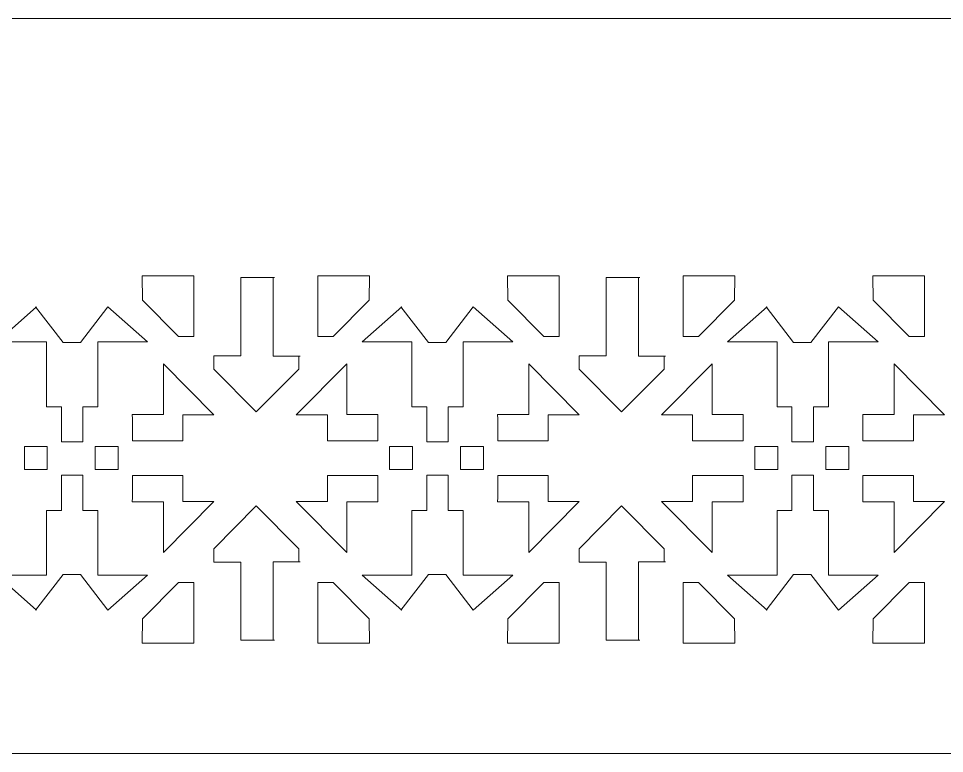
# Model space of a CAD drawing. Header units: millimetres. Extents: x -2078 to 426, y -513 to 2125.
# Drawn here: x -830.5 to -578.6, y 1924.8 to 2124.8 of the extents above; entities that cross this region are included whole.
import ezdxf

# ---------------------------------------------------------------- set-up
doc = ezdxf.new("R2010")
doc.units = ezdxf.units.MM
doc.header["$MEASUREMENT"] = 0
doc.layers.add('Katman 1', color=7, linetype='Continuous')

msp = doc.modelspace()

# ---------------------------------------------------------------- linework, layer by layer
at = {"layer": 'Katman 1', "color": 250, "lineweight": 20}
msp.add_lwpolyline([(-1117.7285, 1924.8347), (82.2715, 1924.8347), (82.2715, 2124.8347), (-1117.7285, 2124.8347), (-1117.7285, 1924.8347)], close=True, dxfattribs=at)
for points, knots in [([(-796.8099, 2048.2251), (-796.8099, 2048.2251), (-796.8835, 2054.8347), (-796.8835, 2054.8347), (-796.8835, 2054.8347), (-782.8286, 2054.8347), (-782.8286, 2054.8347), (-782.8286, 2054.8347), (-782.8286, 2038.2991), (-782.8286, 2038.2991), (-782.8286, 2038.2991), (-786.9913, 2038.2991), (-786.9913, 2038.2991), (-786.9913, 2038.2991), (-796.8099, 2048.2251), (-796.8099, 2048.2251)], [0, 0, 0, 0, 0.2, 0.2, 0.2, 0.4, 0.4, 0.4, 0.6, 0.6, 0.6, 0.8, 0.8, 0.8, 1, 1, 1, 1]), ([(-760.9251, 2054.333), (-760.9251, 2054.333), (-770.0764, 2054.333), (-770.0764, 2054.333), (-770.0764, 2054.333), (-770.0764, 2033.0753), (-770.0764, 2033.0753), (-770.0764, 2033.0753), (-777.3773, 2033.0753), (-777.3773, 2033.0753), (-777.3773, 2033.0753), (-777.3773, 2029.4342), (-777.3773, 2029.4342), (-777.3773, 2029.4342), (-765.8411, 2017.7718), (-765.8411, 2017.7718), (-765.8411, 2017.7718), (-754.3053, 2029.4342), (-754.3053, 2029.4342), (-754.3053, 2029.4342), (-754.3053, 2032.9769), (-754.3053, 2032.9769)], [0, 0, 0, 0, 0.14285714, 0.14285714, 0.14285714, 0.28571429, 0.28571429, 0.28571429, 0.42857143, 0.42857143, 0.42857143, 0.57142857, 0.57142857, 0.57142857, 0.71428571, 0.71428571, 0.71428571, 0.85714286, 0.85714286, 0.85714286, 1, 1, 1, 1]), ([(-761.2127, 2054.333), (-761.2127, 2054.333), (-761.2127, 2032.9769), (-761.2127, 2032.9769), (-761.2127, 2032.9769), (-753.941, 2032.9769), (-753.941, 2032.9769)], [0, 0, 0, 0, 0.5, 0.5, 0.5, 1, 1, 1, 1]), ([(-735.1271, 2048.2251), (-735.1271, 2048.2251), (-735.0535, 2054.8347), (-735.0535, 2054.8347), (-735.0535, 2054.8347), (-749.1084, 2054.8347), (-749.1084, 2054.8347), (-749.1084, 2054.8347), (-749.1084, 2038.2991), (-749.1084, 2038.2991), (-749.1084, 2038.2991), (-744.9457, 2038.2991), (-744.9457, 2038.2991), (-744.9457, 2038.2991), (-735.1271, 2048.2251), (-735.1271, 2048.2251)], [0, 0, 0, 0, 0.2, 0.2, 0.2, 0.4, 0.4, 0.4, 0.6, 0.6, 0.6, 0.8, 0.8, 0.8, 1, 1, 1, 1]), ([(-697.4331, 2048.2251), (-697.4331, 2048.2251), (-697.5067, 2054.8347), (-697.5067, 2054.8347), (-697.5067, 2054.8347), (-683.4519, 2054.8347), (-683.4519, 2054.8347), (-683.4519, 2054.8347), (-683.4519, 2038.2991), (-683.4519, 2038.2991), (-683.4519, 2038.2991), (-687.6145, 2038.2991), (-687.6145, 2038.2991), (-687.6145, 2038.2991), (-697.4331, 2048.2251), (-697.4331, 2048.2251)], [0, 0, 0, 0, 0.2, 0.2, 0.2, 0.4, 0.4, 0.4, 0.6, 0.6, 0.6, 0.8, 0.8, 0.8, 1, 1, 1, 1]), ([(-661.5483, 2054.333), (-661.5483, 2054.333), (-670.6996, 2054.333), (-670.6996, 2054.333), (-670.6996, 2054.333), (-670.6996, 2033.0753), (-670.6996, 2033.0753), (-670.6996, 2033.0753), (-678.0005, 2033.0753), (-678.0005, 2033.0753), (-678.0005, 2033.0753), (-678.0005, 2029.4342), (-678.0005, 2029.4342), (-678.0005, 2029.4342), (-666.4643, 2017.7718), (-666.4643, 2017.7718), (-666.4643, 2017.7718), (-654.9285, 2029.4342), (-654.9285, 2029.4342), (-654.9285, 2029.4342), (-654.9285, 2032.9769), (-654.9285, 2032.9769)], [0, 0, 0, 0, 0.14285714, 0.14285714, 0.14285714, 0.28571429, 0.28571429, 0.28571429, 0.42857143, 0.42857143, 0.42857143, 0.57142857, 0.57142857, 0.57142857, 0.71428571, 0.71428571, 0.71428571, 0.85714286, 0.85714286, 0.85714286, 1, 1, 1, 1]), ([(-661.8359, 2054.333), (-661.8359, 2054.333), (-661.8359, 2032.9769), (-661.8359, 2032.9769), (-661.8359, 2032.9769), (-654.5642, 2032.9769), (-654.5642, 2032.9769)], [0, 0, 0, 0, 0.5, 0.5, 0.5, 1, 1, 1, 1]), ([(-635.7504, 2048.2251), (-635.7504, 2048.2251), (-635.6768, 2054.8347), (-635.6768, 2054.8347), (-635.6768, 2054.8347), (-649.7316, 2054.8347), (-649.7316, 2054.8347), (-649.7316, 2054.8347), (-649.7316, 2038.2991), (-649.7316, 2038.2991), (-649.7316, 2038.2991), (-645.569, 2038.2991), (-645.569, 2038.2991), (-645.569, 2038.2991), (-635.7504, 2048.2251), (-635.7504, 2048.2251)], [0, 0, 0, 0, 0.2, 0.2, 0.2, 0.4, 0.4, 0.4, 0.6, 0.6, 0.6, 0.8, 0.8, 0.8, 1, 1, 1, 1]), ([(-598.0563, 2048.2251), (-598.0563, 2048.2251), (-598.1299, 2054.8347), (-598.1299, 2054.8347), (-598.1299, 2054.8347), (-584.0751, 2054.8347), (-584.0751, 2054.8347), (-584.0751, 2054.8347), (-584.0751, 2038.2991), (-584.0751, 2038.2991), (-584.0751, 2038.2991), (-588.2377, 2038.2991), (-588.2377, 2038.2991), (-588.2377, 2038.2991), (-598.0563, 2048.2251), (-598.0563, 2048.2251)], [0, 0, 0, 0, 0.2, 0.2, 0.2, 0.4, 0.4, 0.4, 0.6, 0.6, 0.6, 0.8, 0.8, 0.8, 1, 1, 1, 1]), ([(-812.9952, 2009.6099), (-812.9952, 2009.6099), (-818.8602, 2009.6099), (-818.8602, 2009.6099), (-818.8602, 2009.6099), (-818.8602, 2019.1993), (-818.8602, 2019.1993), (-818.8602, 2019.1993), (-822.9004, 2019.1993), (-822.9004, 2019.1993), (-822.9004, 2019.1993), (-822.9004, 2036.8154), (-822.9004, 2036.8154), (-822.9004, 2036.8154), (-836.4418, 2036.8154), (-836.4418, 2036.8154), (-836.4418, 2036.8154), (-825.6222, 2046.4025), (-825.6222, 2046.4025)], [0, 0, 0, 0, 0.16666667, 0.16666667, 0.16666667, 0.33333333, 0.33333333, 0.33333333, 0.5, 0.5, 0.5, 0.66666667, 0.66666667, 0.66666667, 0.83333333, 0.83333333, 0.83333333, 1, 1, 1, 1]), ([(-806.2332, 2046.4025), (-806.2332, 2046.4025), (-813.6978, 2036.6911), (-813.6978, 2036.6911), (-813.6978, 2036.6911), (-818.4075, 2036.6911), (-818.4075, 2036.6911)], [0, 0, 0, 0, 0.5, 0.5, 0.5, 1, 1, 1, 1]), ([(-806.2332, 2046.4025), (-806.2332, 2046.4025), (-795.414, 2036.8154), (-795.414, 2036.8154), (-795.414, 2036.8154), (-808.9555, 2036.8154), (-808.9555, 2036.8154), (-808.9555, 2036.8154), (-808.9555, 2019.1993), (-808.9555, 2019.1993), (-808.9555, 2019.1993), (-812.9952, 2019.1993), (-812.9952, 2019.1993), (-812.9952, 2019.1993), (-812.9952, 2009.6099), (-812.9952, 2009.6099)], [0, 0, 0, 0, 0.2, 0.2, 0.2, 0.4, 0.4, 0.4, 0.6, 0.6, 0.6, 0.8, 0.8, 0.8, 1, 1, 1, 1]), ([(-713.6184, 2009.6099), (-713.6184, 2009.6099), (-719.4835, 2009.6099), (-719.4835, 2009.6099), (-719.4835, 2009.6099), (-719.4835, 2019.1993), (-719.4835, 2019.1993), (-719.4835, 2019.1993), (-723.5236, 2019.1993), (-723.5236, 2019.1993), (-723.5236, 2019.1993), (-723.5236, 2036.8154), (-723.5236, 2036.8154), (-723.5236, 2036.8154), (-737.0651, 2036.8154), (-737.0651, 2036.8154), (-737.0651, 2036.8154), (-726.2454, 2046.4025), (-726.2454, 2046.4025)], [0, 0, 0, 0, 0.16666667, 0.16666667, 0.16666667, 0.33333333, 0.33333333, 0.33333333, 0.5, 0.5, 0.5, 0.66666667, 0.66666667, 0.66666667, 0.83333333, 0.83333333, 0.83333333, 1, 1, 1, 1]), ([(-706.8564, 2046.4025), (-706.8564, 2046.4025), (-714.321, 2036.6911), (-714.321, 2036.6911), (-714.321, 2036.6911), (-719.0307, 2036.6911), (-719.0307, 2036.6911)], [0, 0, 0, 0, 0.5, 0.5, 0.5, 1, 1, 1, 1]), ([(-706.8564, 2046.4025), (-706.8564, 2046.4025), (-696.0372, 2036.8154), (-696.0372, 2036.8154), (-696.0372, 2036.8154), (-709.5787, 2036.8154), (-709.5787, 2036.8154), (-709.5787, 2036.8154), (-709.5787, 2019.1993), (-709.5787, 2019.1993), (-709.5787, 2019.1993), (-713.6184, 2019.1993), (-713.6184, 2019.1993), (-713.6184, 2019.1993), (-713.6184, 2009.6099), (-713.6184, 2009.6099)], [0, 0, 0, 0, 0.2, 0.2, 0.2, 0.4, 0.4, 0.4, 0.6, 0.6, 0.6, 0.8, 0.8, 0.8, 1, 1, 1, 1]), ([(-614.2417, 2009.6099), (-614.2417, 2009.6099), (-620.1067, 2009.6099), (-620.1067, 2009.6099), (-620.1067, 2009.6099), (-620.1067, 2019.1993), (-620.1067, 2019.1993), (-620.1067, 2019.1993), (-624.1468, 2019.1993), (-624.1468, 2019.1993), (-624.1468, 2019.1993), (-624.1468, 2036.8154), (-624.1468, 2036.8154), (-624.1468, 2036.8154), (-637.6883, 2036.8154), (-637.6883, 2036.8154), (-637.6883, 2036.8154), (-626.8687, 2046.4025), (-626.8687, 2046.4025)], [0, 0, 0, 0, 0.16666667, 0.16666667, 0.16666667, 0.33333333, 0.33333333, 0.33333333, 0.5, 0.5, 0.5, 0.66666667, 0.66666667, 0.66666667, 0.83333333, 0.83333333, 0.83333333, 1, 1, 1, 1]), ([(-607.4796, 2046.4025), (-607.4796, 2046.4025), (-614.9443, 2036.6911), (-614.9443, 2036.6911), (-614.9443, 2036.6911), (-619.6539, 2036.6911), (-619.6539, 2036.6911)], [0, 0, 0, 0, 0.5, 0.5, 0.5, 1, 1, 1, 1]), ([(-607.4796, 2046.4025), (-607.4796, 2046.4025), (-596.6604, 2036.8154), (-596.6604, 2036.8154), (-596.6604, 2036.8154), (-610.2019, 2036.8154), (-610.2019, 2036.8154), (-610.2019, 2036.8154), (-610.2019, 2019.1993), (-610.2019, 2019.1993), (-610.2019, 2019.1993), (-614.2417, 2019.1993), (-614.2417, 2019.1993), (-614.2417, 2019.1993), (-614.2417, 2009.6099), (-614.2417, 2009.6099)], [0, 0, 0, 0, 0.2, 0.2, 0.2, 0.4, 0.4, 0.4, 0.6, 0.6, 0.6, 0.8, 0.8, 0.8, 1, 1, 1, 1]), ([(-799.5573, 2015.9351), (-799.5573, 2015.9351), (-799.5982, 2017.1086), (-799.5982, 2017.1086), (-799.5982, 2017.1086), (-791.105, 2017.1086), (-791.105, 2017.1086), (-791.105, 2017.1086), (-791.105, 2030.8853), (-791.105, 2030.8853), (-791.105, 2030.8853), (-777.3773, 2017.007), (-777.3773, 2017.007), (-777.3773, 2017.007), (-785.8251, 2017.007), (-785.8251, 2017.007), (-785.8251, 2017.007), (-785.8251, 2009.9247), (-785.8251, 2009.9247), (-785.8251, 2009.9247), (-799.5573, 2009.9247), (-799.5573, 2009.9247), (-799.5573, 2009.9247), (-799.5573, 2015.9351), (-799.5573, 2015.9351)], [0, 0, 0, 0, 0.125, 0.125, 0.125, 0.25, 0.25, 0.25, 0.375, 0.375, 0.375, 0.5, 0.5, 0.5, 0.625, 0.625, 0.625, 0.75, 0.75, 0.75, 0.875, 0.875, 0.875, 1, 1, 1, 1]), ([(-732.7835, 2015.9351), (-732.7835, 2015.9351), (-732.7427, 2017.1086), (-732.7427, 2017.1086), (-732.7427, 2017.1086), (-741.2358, 2017.1086), (-741.2358, 2017.1086), (-741.2358, 2017.1086), (-741.2358, 2030.8853), (-741.2358, 2030.8853), (-741.2358, 2030.8853), (-754.9635, 2017.007), (-754.9635, 2017.007), (-754.9635, 2017.007), (-746.5157, 2017.007), (-746.5157, 2017.007), (-746.5157, 2017.007), (-746.5157, 2009.9247), (-746.5157, 2009.9247), (-746.5157, 2009.9247), (-732.7835, 2009.9247), (-732.7835, 2009.9247), (-732.7835, 2009.9247), (-732.7835, 2015.9351), (-732.7835, 2015.9351)], [0, 0, 0, 0, 0.125, 0.125, 0.125, 0.25, 0.25, 0.25, 0.375, 0.375, 0.375, 0.5, 0.5, 0.5, 0.625, 0.625, 0.625, 0.75, 0.75, 0.75, 0.875, 0.875, 0.875, 1, 1, 1, 1]), ([(-700.1806, 2015.9351), (-700.1806, 2015.9351), (-700.2214, 2017.1086), (-700.2214, 2017.1086), (-700.2214, 2017.1086), (-691.7283, 2017.1086), (-691.7283, 2017.1086), (-691.7283, 2017.1086), (-691.7283, 2030.8853), (-691.7283, 2030.8853), (-691.7283, 2030.8853), (-678.0006, 2017.007), (-678.0006, 2017.007), (-678.0006, 2017.007), (-686.4484, 2017.007), (-686.4484, 2017.007), (-686.4484, 2017.007), (-686.4484, 2009.9247), (-686.4484, 2009.9247), (-686.4484, 2009.9247), (-700.1806, 2009.9247), (-700.1806, 2009.9247), (-700.1806, 2009.9247), (-700.1806, 2015.9351), (-700.1806, 2015.9351)], [0, 0, 0, 0, 0.125, 0.125, 0.125, 0.25, 0.25, 0.25, 0.375, 0.375, 0.375, 0.5, 0.5, 0.5, 0.625, 0.625, 0.625, 0.75, 0.75, 0.75, 0.875, 0.875, 0.875, 1, 1, 1, 1]), ([(-633.4067, 2015.9351), (-633.4067, 2015.9351), (-633.366, 2017.1086), (-633.366, 2017.1086), (-633.366, 2017.1086), (-641.8591, 2017.1086), (-641.8591, 2017.1086), (-641.8591, 2017.1086), (-641.8591, 2030.8853), (-641.8591, 2030.8853), (-641.8591, 2030.8853), (-655.5867, 2017.007), (-655.5867, 2017.007), (-655.5867, 2017.007), (-647.139, 2017.007), (-647.139, 2017.007), (-647.139, 2017.007), (-647.139, 2009.9247), (-647.139, 2009.9247), (-647.139, 2009.9247), (-633.4067, 2009.9247), (-633.4067, 2009.9247), (-633.4067, 2009.9247), (-633.4067, 2015.9351), (-633.4067, 2015.9351)], [0, 0, 0, 0, 0.125, 0.125, 0.125, 0.25, 0.25, 0.25, 0.375, 0.375, 0.375, 0.5, 0.5, 0.5, 0.625, 0.625, 0.625, 0.75, 0.75, 0.75, 0.875, 0.875, 0.875, 1, 1, 1, 1]), ([(-600.8038, 2015.9351), (-600.8038, 2015.9351), (-600.8446, 2017.1086), (-600.8446, 2017.1086), (-600.8446, 2017.1086), (-592.3515, 2017.1086), (-592.3515, 2017.1086), (-592.3515, 2017.1086), (-592.3515, 2030.8853), (-592.3515, 2030.8853), (-592.3515, 2030.8853), (-578.6238, 2017.007), (-578.6238, 2017.007), (-578.6238, 2017.007), (-587.0716, 2017.007), (-587.0716, 2017.007), (-587.0716, 2017.007), (-587.0716, 2009.9247), (-587.0716, 2009.9247), (-587.0716, 2009.9247), (-600.8038, 2009.9247), (-600.8038, 2009.9247), (-600.8038, 2009.9247), (-600.8038, 2015.9351), (-600.8038, 2015.9351)], [0, 0, 0, 0, 0.125, 0.125, 0.125, 0.25, 0.25, 0.25, 0.375, 0.375, 0.375, 0.5, 0.5, 0.5, 0.625, 0.625, 0.625, 0.75, 0.75, 0.75, 0.875, 0.875, 0.875, 1, 1, 1, 1]), ([(-822.729, 2002.0863), (-822.729, 2002.0863), (-822.729, 2008.3747), (-822.729, 2008.3747), (-822.729, 2008.3747), (-828.9494, 2008.3747), (-828.9494, 2008.3747), (-828.9494, 2008.3747), (-828.9494, 2002.0863), (-828.9494, 2002.0863), (-828.9494, 2002.0863), (-822.729, 2002.0863), (-822.729, 2002.0863)], [0, 0, 0, 0, 0.25, 0.25, 0.25, 0.5, 0.5, 0.5, 0.75, 0.75, 0.75, 1, 1, 1, 1]), ([(-803.4346, 2002.0863), (-803.4346, 2002.0863), (-803.4346, 2008.3747), (-803.4346, 2008.3747), (-803.4346, 2008.3747), (-809.655, 2008.3747), (-809.655, 2008.3747), (-809.655, 2008.3747), (-809.655, 2002.0863), (-809.655, 2002.0863), (-809.655, 2002.0863), (-803.4346, 2002.0863), (-803.4346, 2002.0863)], [0, 0, 0, 0, 0.25, 0.25, 0.25, 0.5, 0.5, 0.5, 0.75, 0.75, 0.75, 1, 1, 1, 1]), ([(-723.3522, 2002.0863), (-723.3522, 2002.0863), (-723.3522, 2008.3747), (-723.3522, 2008.3747), (-723.3522, 2008.3747), (-729.5726, 2008.3747), (-729.5726, 2008.3747), (-729.5726, 2008.3747), (-729.5726, 2002.0863), (-729.5726, 2002.0863), (-729.5726, 2002.0863), (-723.3522, 2002.0863), (-723.3522, 2002.0863)], [0, 0, 0, 0, 0.25, 0.25, 0.25, 0.5, 0.5, 0.5, 0.75, 0.75, 0.75, 1, 1, 1, 1]), ([(-704.0578, 2002.0863), (-704.0578, 2002.0863), (-704.0578, 2008.3747), (-704.0578, 2008.3747), (-704.0578, 2008.3747), (-710.2782, 2008.3747), (-710.2782, 2008.3747), (-710.2782, 2008.3747), (-710.2782, 2002.0863), (-710.2782, 2002.0863), (-710.2782, 2002.0863), (-704.0578, 2002.0863), (-704.0578, 2002.0863)], [0, 0, 0, 0, 0.25, 0.25, 0.25, 0.5, 0.5, 0.5, 0.75, 0.75, 0.75, 1, 1, 1, 1]), ([(-623.9754, 2002.0863), (-623.9754, 2002.0863), (-623.9754, 2008.3747), (-623.9754, 2008.3747), (-623.9754, 2008.3747), (-630.1958, 2008.3747), (-630.1958, 2008.3747), (-630.1958, 2008.3747), (-630.1958, 2002.0863), (-630.1958, 2002.0863), (-630.1958, 2002.0863), (-623.9754, 2002.0863), (-623.9754, 2002.0863)], [0, 0, 0, 0, 0.25, 0.25, 0.25, 0.5, 0.5, 0.5, 0.75, 0.75, 0.75, 1, 1, 1, 1]), ([(-604.6811, 2002.0863), (-604.6811, 2002.0863), (-604.6811, 2008.3747), (-604.6811, 2008.3747), (-604.6811, 2008.3747), (-610.9015, 2008.3747), (-610.9015, 2008.3747), (-610.9015, 2008.3747), (-610.9015, 2002.0863), (-610.9015, 2002.0863), (-610.9015, 2002.0863), (-604.6811, 2002.0863), (-604.6811, 2002.0863)], [0, 0, 0, 0, 0.25, 0.25, 0.25, 0.5, 0.5, 0.5, 0.75, 0.75, 0.75, 1, 1, 1, 1]), ([(-812.9952, 2000.5875), (-812.9952, 2000.5875), (-818.8602, 2000.5875), (-818.8602, 2000.5875), (-818.8602, 2000.5875), (-818.8602, 1990.9982), (-818.8602, 1990.9982), (-818.8602, 1990.9982), (-822.9004, 1990.9982), (-822.9004, 1990.9982), (-822.9004, 1990.9982), (-822.9004, 1973.3821), (-822.9004, 1973.3821), (-822.9004, 1973.3821), (-836.4418, 1973.3821), (-836.4418, 1973.3821), (-836.4418, 1973.3821), (-825.6222, 1963.795), (-825.6222, 1963.795)], [0, 0, 0, 0, 0.16666667, 0.16666667, 0.16666667, 0.33333333, 0.33333333, 0.33333333, 0.5, 0.5, 0.5, 0.66666667, 0.66666667, 0.66666667, 0.83333333, 0.83333333, 0.83333333, 1, 1, 1, 1]), ([(-806.2332, 1963.795), (-806.2332, 1963.795), (-795.414, 1973.3821), (-795.414, 1973.3821), (-795.414, 1973.3821), (-808.9555, 1973.3821), (-808.9555, 1973.3821), (-808.9555, 1973.3821), (-808.9555, 1990.9982), (-808.9555, 1990.9982), (-808.9555, 1990.9982), (-812.9952, 1990.9982), (-812.9952, 1990.9982), (-812.9952, 1990.9982), (-812.9952, 2000.5875), (-812.9952, 2000.5875)], [0, 0, 0, 0, 0.2, 0.2, 0.2, 0.4, 0.4, 0.4, 0.6, 0.6, 0.6, 0.8, 0.8, 0.8, 1, 1, 1, 1]), ([(-799.5573, 1994.4828), (-799.5573, 1994.4828), (-799.5982, 1993.3093), (-799.5982, 1993.3093), (-799.5982, 1993.3093), (-791.105, 1993.3093), (-791.105, 1993.3093), (-791.105, 1993.3093), (-791.105, 1979.5326), (-791.105, 1979.5326), (-791.105, 1979.5326), (-777.3773, 1993.4109), (-777.3773, 1993.4109), (-777.3773, 1993.4109), (-785.8251, 1993.4109), (-785.8251, 1993.4109), (-785.8251, 1993.4109), (-785.8251, 2000.4932), (-785.8251, 2000.4932), (-785.8251, 2000.4932), (-799.5573, 2000.4932), (-799.5573, 2000.4932), (-799.5573, 2000.4932), (-799.5573, 1994.4828), (-799.5573, 1994.4828)], [0, 0, 0, 0, 0.125, 0.125, 0.125, 0.25, 0.25, 0.25, 0.375, 0.375, 0.375, 0.5, 0.5, 0.5, 0.625, 0.625, 0.625, 0.75, 0.75, 0.75, 0.875, 0.875, 0.875, 1, 1, 1, 1]), ([(-732.7835, 1994.4828), (-732.7835, 1994.4828), (-732.7427, 1993.3093), (-732.7427, 1993.3093), (-732.7427, 1993.3093), (-741.2358, 1993.3093), (-741.2358, 1993.3093), (-741.2358, 1993.3093), (-741.2358, 1979.5326), (-741.2358, 1979.5326), (-741.2358, 1979.5326), (-754.9635, 1993.4109), (-754.9635, 1993.4109), (-754.9635, 1993.4109), (-746.5157, 1993.4109), (-746.5157, 1993.4109), (-746.5157, 1993.4109), (-746.5157, 2000.4932), (-746.5157, 2000.4932), (-746.5157, 2000.4932), (-732.7835, 2000.4932), (-732.7835, 2000.4932), (-732.7835, 2000.4932), (-732.7835, 1994.4828), (-732.7835, 1994.4828)], [0, 0, 0, 0, 0.125, 0.125, 0.125, 0.25, 0.25, 0.25, 0.375, 0.375, 0.375, 0.5, 0.5, 0.5, 0.625, 0.625, 0.625, 0.75, 0.75, 0.75, 0.875, 0.875, 0.875, 1, 1, 1, 1]), ([(-713.6184, 2000.5875), (-713.6184, 2000.5875), (-719.4835, 2000.5875), (-719.4835, 2000.5875), (-719.4835, 2000.5875), (-719.4835, 1990.9982), (-719.4835, 1990.9982), (-719.4835, 1990.9982), (-723.5236, 1990.9982), (-723.5236, 1990.9982), (-723.5236, 1990.9982), (-723.5236, 1973.3821), (-723.5236, 1973.3821), (-723.5236, 1973.3821), (-737.0651, 1973.3821), (-737.0651, 1973.3821), (-737.0651, 1973.3821), (-726.2454, 1963.795), (-726.2454, 1963.795)], [0, 0, 0, 0, 0.16666667, 0.16666667, 0.16666667, 0.33333333, 0.33333333, 0.33333333, 0.5, 0.5, 0.5, 0.66666667, 0.66666667, 0.66666667, 0.83333333, 0.83333333, 0.83333333, 1, 1, 1, 1]), ([(-706.8564, 1963.795), (-706.8564, 1963.795), (-696.0372, 1973.3821), (-696.0372, 1973.3821), (-696.0372, 1973.3821), (-709.5787, 1973.3821), (-709.5787, 1973.3821), (-709.5787, 1973.3821), (-709.5787, 1990.9982), (-709.5787, 1990.9982), (-709.5787, 1990.9982), (-713.6184, 1990.9982), (-713.6184, 1990.9982), (-713.6184, 1990.9982), (-713.6184, 2000.5875), (-713.6184, 2000.5875)], [0, 0, 0, 0, 0.2, 0.2, 0.2, 0.4, 0.4, 0.4, 0.6, 0.6, 0.6, 0.8, 0.8, 0.8, 1, 1, 1, 1]), ([(-700.1806, 1994.4828), (-700.1806, 1994.4828), (-700.2214, 1993.3093), (-700.2214, 1993.3093), (-700.2214, 1993.3093), (-691.7283, 1993.3093), (-691.7283, 1993.3093), (-691.7283, 1993.3093), (-691.7283, 1979.5326), (-691.7283, 1979.5326), (-691.7283, 1979.5326), (-678.0006, 1993.4109), (-678.0006, 1993.4109), (-678.0006, 1993.4109), (-686.4484, 1993.4109), (-686.4484, 1993.4109), (-686.4484, 1993.4109), (-686.4484, 2000.4932), (-686.4484, 2000.4932), (-686.4484, 2000.4932), (-700.1806, 2000.4932), (-700.1806, 2000.4932), (-700.1806, 2000.4932), (-700.1806, 1994.4828), (-700.1806, 1994.4828)], [0, 0, 0, 0, 0.125, 0.125, 0.125, 0.25, 0.25, 0.25, 0.375, 0.375, 0.375, 0.5, 0.5, 0.5, 0.625, 0.625, 0.625, 0.75, 0.75, 0.75, 0.875, 0.875, 0.875, 1, 1, 1, 1]), ([(-633.4067, 1994.4828), (-633.4067, 1994.4828), (-633.366, 1993.3093), (-633.366, 1993.3093), (-633.366, 1993.3093), (-641.8591, 1993.3093), (-641.8591, 1993.3093), (-641.8591, 1993.3093), (-641.8591, 1979.5326), (-641.8591, 1979.5326), (-641.8591, 1979.5326), (-655.5867, 1993.4109), (-655.5867, 1993.4109), (-655.5867, 1993.4109), (-647.139, 1993.4109), (-647.139, 1993.4109), (-647.139, 1993.4109), (-647.139, 2000.4932), (-647.139, 2000.4932), (-647.139, 2000.4932), (-633.4067, 2000.4932), (-633.4067, 2000.4932), (-633.4067, 2000.4932), (-633.4067, 1994.4828), (-633.4067, 1994.4828)], [0, 0, 0, 0, 0.125, 0.125, 0.125, 0.25, 0.25, 0.25, 0.375, 0.375, 0.375, 0.5, 0.5, 0.5, 0.625, 0.625, 0.625, 0.75, 0.75, 0.75, 0.875, 0.875, 0.875, 1, 1, 1, 1]), ([(-614.2417, 2000.5875), (-614.2417, 2000.5875), (-620.1067, 2000.5875), (-620.1067, 2000.5875), (-620.1067, 2000.5875), (-620.1067, 1990.9982), (-620.1067, 1990.9982), (-620.1067, 1990.9982), (-624.1468, 1990.9982), (-624.1468, 1990.9982), (-624.1468, 1990.9982), (-624.1468, 1973.3821), (-624.1468, 1973.3821), (-624.1468, 1973.3821), (-637.6883, 1973.3821), (-637.6883, 1973.3821), (-637.6883, 1973.3821), (-626.8687, 1963.795), (-626.8687, 1963.795)], [0, 0, 0, 0, 0.16666667, 0.16666667, 0.16666667, 0.33333333, 0.33333333, 0.33333333, 0.5, 0.5, 0.5, 0.66666667, 0.66666667, 0.66666667, 0.83333333, 0.83333333, 0.83333333, 1, 1, 1, 1]), ([(-607.4796, 1963.795), (-607.4796, 1963.795), (-596.6604, 1973.3821), (-596.6604, 1973.3821), (-596.6604, 1973.3821), (-610.2019, 1973.3821), (-610.2019, 1973.3821), (-610.2019, 1973.3821), (-610.2019, 1990.9982), (-610.2019, 1990.9982), (-610.2019, 1990.9982), (-614.2417, 1990.9982), (-614.2417, 1990.9982), (-614.2417, 1990.9982), (-614.2417, 2000.5875), (-614.2417, 2000.5875)], [0, 0, 0, 0, 0.2, 0.2, 0.2, 0.4, 0.4, 0.4, 0.6, 0.6, 0.6, 0.8, 0.8, 0.8, 1, 1, 1, 1]), ([(-600.8038, 1994.4828), (-600.8038, 1994.4828), (-600.8446, 1993.3093), (-600.8446, 1993.3093), (-600.8446, 1993.3093), (-592.3515, 1993.3093), (-592.3515, 1993.3093), (-592.3515, 1993.3093), (-592.3515, 1979.5326), (-592.3515, 1979.5326), (-592.3515, 1979.5326), (-578.6238, 1993.4109), (-578.6238, 1993.4109), (-578.6238, 1993.4109), (-587.0716, 1993.4109), (-587.0716, 1993.4109), (-587.0716, 1993.4109), (-587.0716, 2000.4932), (-587.0716, 2000.4932), (-587.0716, 2000.4932), (-600.8038, 2000.4932), (-600.8038, 2000.4932), (-600.8038, 2000.4932), (-600.8038, 1994.4828), (-600.8038, 1994.4828)], [0, 0, 0, 0, 0.125, 0.125, 0.125, 0.25, 0.25, 0.25, 0.375, 0.375, 0.375, 0.5, 0.5, 0.5, 0.625, 0.625, 0.625, 0.75, 0.75, 0.75, 0.875, 0.875, 0.875, 1, 1, 1, 1]), ([(-760.9251, 1955.6267), (-760.9251, 1955.6267), (-770.0764, 1955.6267), (-770.0764, 1955.6267), (-770.0764, 1955.6267), (-770.0764, 1976.8844), (-770.0764, 1976.8844), (-770.0764, 1976.8844), (-777.3773, 1976.8844), (-777.3773, 1976.8844), (-777.3773, 1976.8844), (-777.3773, 1980.5256), (-777.3773, 1980.5256), (-777.3773, 1980.5256), (-765.8411, 1992.188), (-765.8411, 1992.188), (-765.8411, 1992.188), (-754.3053, 1980.5256), (-754.3053, 1980.5256), (-754.3053, 1980.5256), (-754.3053, 1976.9828), (-754.3053, 1976.9828)], [0, 0, 0, 0, 0.14285714, 0.14285714, 0.14285714, 0.28571429, 0.28571429, 0.28571429, 0.42857143, 0.42857143, 0.42857143, 0.57142857, 0.57142857, 0.57142857, 0.71428571, 0.71428571, 0.71428571, 0.85714286, 0.85714286, 0.85714286, 1, 1, 1, 1]), ([(-661.5483, 1955.6267), (-661.5483, 1955.6267), (-670.6996, 1955.6267), (-670.6996, 1955.6267), (-670.6996, 1955.6267), (-670.6996, 1976.8844), (-670.6996, 1976.8844), (-670.6996, 1976.8844), (-678.0005, 1976.8844), (-678.0005, 1976.8844), (-678.0005, 1976.8844), (-678.0005, 1980.5256), (-678.0005, 1980.5256), (-678.0005, 1980.5256), (-666.4643, 1992.188), (-666.4643, 1992.188), (-666.4643, 1992.188), (-654.9285, 1980.5256), (-654.9285, 1980.5256), (-654.9285, 1980.5256), (-654.9285, 1976.9828), (-654.9285, 1976.9828)], [0, 0, 0, 0, 0.14285714, 0.14285714, 0.14285714, 0.28571429, 0.28571429, 0.28571429, 0.42857143, 0.42857143, 0.42857143, 0.57142857, 0.57142857, 0.57142857, 0.71428571, 0.71428571, 0.71428571, 0.85714286, 0.85714286, 0.85714286, 1, 1, 1, 1]), ([(-761.2127, 1955.6267), (-761.2127, 1955.6267), (-761.2127, 1976.9828), (-761.2127, 1976.9828), (-761.2127, 1976.9828), (-753.941, 1976.9828), (-753.941, 1976.9828)], [0, 0, 0, 0, 0.5, 0.5, 0.5, 1, 1, 1, 1]), ([(-661.8359, 1955.6267), (-661.8359, 1955.6267), (-661.8359, 1976.9828), (-661.8359, 1976.9828), (-661.8359, 1976.9828), (-654.5642, 1976.9828), (-654.5642, 1976.9828)], [0, 0, 0, 0, 0.5, 0.5, 0.5, 1, 1, 1, 1]), ([(-806.2332, 1963.795), (-806.2332, 1963.795), (-813.6978, 1973.5063), (-813.6978, 1973.5063), (-813.6978, 1973.5063), (-818.4075, 1973.5063), (-818.4075, 1973.5063)], [0, 0, 0, 0, 0.5, 0.5, 0.5, 1, 1, 1, 1]), ([(-706.8564, 1963.795), (-706.8564, 1963.795), (-714.321, 1973.5063), (-714.321, 1973.5063), (-714.321, 1973.5063), (-719.0307, 1973.5063), (-719.0307, 1973.5063)], [0, 0, 0, 0, 0.5, 0.5, 0.5, 1, 1, 1, 1]), ([(-607.4796, 1963.795), (-607.4796, 1963.795), (-614.9443, 1973.5063), (-614.9443, 1973.5063), (-614.9443, 1973.5063), (-619.6539, 1973.5063), (-619.6539, 1973.5063)], [0, 0, 0, 0, 0.5, 0.5, 0.5, 1, 1, 1, 1]), ([(-796.8099, 1961.4443), (-796.8099, 1961.4443), (-796.8835, 1954.8347), (-796.8835, 1954.8347), (-796.8835, 1954.8347), (-782.8286, 1954.8347), (-782.8286, 1954.8347), (-782.8286, 1954.8347), (-782.8286, 1971.3703), (-782.8286, 1971.3703), (-782.8286, 1971.3703), (-786.9913, 1971.3703), (-786.9913, 1971.3703), (-786.9913, 1971.3703), (-796.8099, 1961.4443), (-796.8099, 1961.4443)], [0, 0, 0, 0, 0.2, 0.2, 0.2, 0.4, 0.4, 0.4, 0.6, 0.6, 0.6, 0.8, 0.8, 0.8, 1, 1, 1, 1]), ([(-735.1271, 1961.4443), (-735.1271, 1961.4443), (-735.0535, 1954.8347), (-735.0535, 1954.8347), (-735.0535, 1954.8347), (-749.1084, 1954.8347), (-749.1084, 1954.8347), (-749.1084, 1954.8347), (-749.1084, 1971.3703), (-749.1084, 1971.3703), (-749.1084, 1971.3703), (-744.9457, 1971.3703), (-744.9457, 1971.3703), (-744.9457, 1971.3703), (-735.1271, 1961.4443), (-735.1271, 1961.4443)], [0, 0, 0, 0, 0.2, 0.2, 0.2, 0.4, 0.4, 0.4, 0.6, 0.6, 0.6, 0.8, 0.8, 0.8, 1, 1, 1, 1]), ([(-697.4331, 1961.4443), (-697.4331, 1961.4443), (-697.5067, 1954.8347), (-697.5067, 1954.8347), (-697.5067, 1954.8347), (-683.4519, 1954.8347), (-683.4519, 1954.8347), (-683.4519, 1954.8347), (-683.4519, 1971.3703), (-683.4519, 1971.3703), (-683.4519, 1971.3703), (-687.6145, 1971.3703), (-687.6145, 1971.3703), (-687.6145, 1971.3703), (-697.4331, 1961.4443), (-697.4331, 1961.4443)], [0, 0, 0, 0, 0.2, 0.2, 0.2, 0.4, 0.4, 0.4, 0.6, 0.6, 0.6, 0.8, 0.8, 0.8, 1, 1, 1, 1]), ([(-635.7504, 1961.4443), (-635.7504, 1961.4443), (-635.6768, 1954.8347), (-635.6768, 1954.8347), (-635.6768, 1954.8347), (-649.7316, 1954.8347), (-649.7316, 1954.8347), (-649.7316, 1954.8347), (-649.7316, 1971.3703), (-649.7316, 1971.3703), (-649.7316, 1971.3703), (-645.569, 1971.3703), (-645.569, 1971.3703), (-645.569, 1971.3703), (-635.7504, 1961.4443), (-635.7504, 1961.4443)], [0, 0, 0, 0, 0.2, 0.2, 0.2, 0.4, 0.4, 0.4, 0.6, 0.6, 0.6, 0.8, 0.8, 0.8, 1, 1, 1, 1]), ([(-598.0563, 1961.4443), (-598.0563, 1961.4443), (-598.1299, 1954.8347), (-598.1299, 1954.8347), (-598.1299, 1954.8347), (-584.0751, 1954.8347), (-584.0751, 1954.8347), (-584.0751, 1954.8347), (-584.0751, 1971.3703), (-584.0751, 1971.3703), (-584.0751, 1971.3703), (-588.2377, 1971.3703), (-588.2377, 1971.3703), (-588.2377, 1971.3703), (-598.0563, 1961.4443), (-598.0563, 1961.4443)], [0, 0, 0, 0, 0.2, 0.2, 0.2, 0.4, 0.4, 0.4, 0.6, 0.6, 0.6, 0.8, 0.8, 0.8, 1, 1, 1, 1])]:
    msp.add_open_spline(points, degree=3, knots=knots, dxfattribs=at)
for points in [[(-825.8722, 2046.4025), (-825.8722, 2046.4025), (-818.4075, 2036.6911), (-818.4075, 2036.6911)], [(-726.4954, 2046.4025), (-726.4954, 2046.4025), (-719.0307, 2036.6911), (-719.0307, 2036.6911)], [(-627.1186, 2046.4025), (-627.1186, 2046.4025), (-619.6539, 2036.6911), (-619.6539, 2036.6911)], [(-825.8722, 1963.795), (-825.8722, 1963.795), (-818.4075, 1973.5063), (-818.4075, 1973.5063)], [(-726.4954, 1963.795), (-726.4954, 1963.795), (-719.0307, 1973.5063), (-719.0307, 1973.5063)], [(-627.1186, 1963.795), (-627.1186, 1963.795), (-619.6539, 1973.5063), (-619.6539, 1973.5063)]]:
    msp.add_open_spline(points, degree=3, dxfattribs=at)

doc.saveas('drawing.dxf')
